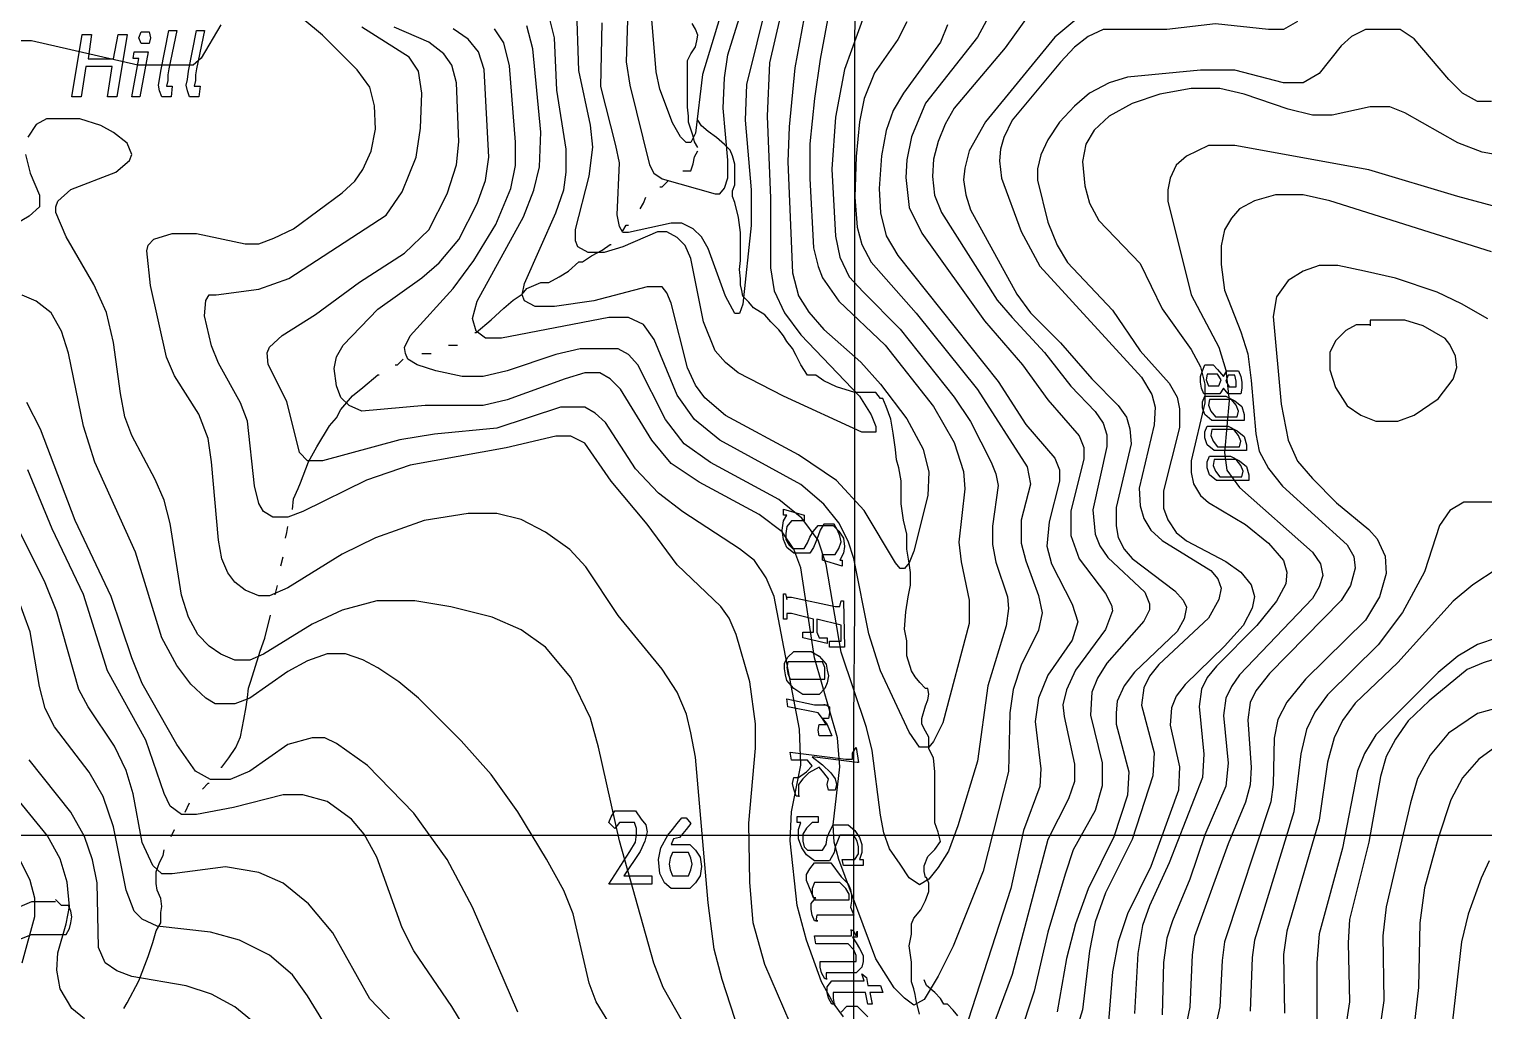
# Model space of a CAD drawing. Extents: x -0.49 to 6.91, y -0.57 to 8.11.
# Drawn here: x 0.943 to 1.607, y 0.978 to 1.426 of the extents above; entities that cross this region are included whole.
import ezdxf

# ---------------------------------------------------------------- set-up
doc = ezdxf.new("R2010")
doc.units = 0
for name, color, linetype in [('Elevations', 7, 'CONTINUOUS'), ('Grid', 7, 'CONTINUOUS'), ('Labels', 7, 'CONTINUOUS'), ('topo', 7, 'CONTINUOUS'), ('topo_grid', 7, 'CONTINUOUS'), ('water', 7, 'CONTINUOUS'), ('white', 7, 'CONTINUOUS')]:
    doc.layers.add(name, color=color, linetype=linetype)

msp = doc.modelspace()

# ---------------------------------------------------------------- linework, layer by layer
at = {"layer": 'Elevations', "color": 1}
for points in [[(1.485644, 1.270896), (1.488279, 1.267721), (1.489861, 1.270366), (1.491444, 1.270366), (1.493552, 1.270366), (1.495134, 1.270366), (1.49619, 1.267721), (1.496717, 1.265075), (1.496717, 1.262429), (1.49619, 1.259783), (1.495134, 1.259783), (1.493552, 1.259783), (1.49197, 1.259783), (1.490388, 1.259783), (1.488279, 1.262429), (1.486697, 1.259783), (1.484059, 1.259783), (1.481426, 1.259783), (1.479317, 1.259783), (1.478264, 1.262429), (1.477738, 1.265075), (1.477738, 1.267721), (1.478791, 1.270366), (1.479846, 1.273012), (1.481955, 1.273012), (1.483537, 1.273012)], [(1.481426, 1.263514), (1.484061, 1.263514), (1.48617, 1.263514), (1.487226, 1.26616), (1.485643, 1.268805), (1.484061, 1.268805), (1.482479, 1.268805), (1.480897, 1.268805), (1.48037, 1.26616)], [(1.490916, 1.262985), (1.492498, 1.262985), (1.49408, 1.262985), (1.49408, 1.26563), (1.493554, 1.268276), (1.491445, 1.268276), (1.490389, 1.268276), (1.489336, 1.26563)], [(1.493553, 1.256661), (1.496716, 1.254015), (1.497772, 1.250311), (1.497772, 1.247665), (1.496716, 1.247665), (1.495134, 1.247665), (1.493025, 1.247665), (1.487226, 1.247665), (1.483008, 1.247665), (1.479844, 1.250311), (1.478791, 1.253486), (1.478791, 1.256132), (1.479844, 1.258778), (1.481426, 1.258778), (1.484061, 1.258778), (1.489335, 1.258778)], [(1.484589, 1.249279), (1.48828, 1.249279), (1.492498, 1.249279), (1.494607, 1.249279), (1.495133, 1.251925), (1.49408, 1.254571), (1.491971, 1.257217), (1.48828, 1.257217), (1.484589, 1.257217), (1.481954, 1.257217), (1.481427, 1.254571), (1.482481, 1.251925)], [(1.494607, 1.242956), (1.497771, 1.24031), (1.498824, 1.236606), (1.498824, 1.23396), (1.497771, 1.23396), (1.496189, 1.23396), (1.49408, 1.23396), (1.48828, 1.23396), (1.484062, 1.23396), (1.480899, 1.236606), (1.479843, 1.239781), (1.479843, 1.242426), (1.480899, 1.245072), (1.482481, 1.245072), (1.485119, 1.245072), (1.490391, 1.245072)], [(1.485644, 1.235574), (1.489335, 1.235574), (1.493553, 1.235574), (1.495662, 1.235574), (1.496188, 1.23822), (1.495133, 1.240865), (1.493024, 1.243511), (1.489333, 1.243511), (1.485644, 1.243511), (1.483009, 1.243511), (1.482479, 1.240865), (1.483535, 1.23822)], [(1.495662, 1.22925), (1.498825, 1.226604), (1.499878, 1.2229), (1.499878, 1.220254), (1.498825, 1.220254), (1.497243, 1.220254), (1.495134, 1.220254), (1.489335, 1.220254), (1.485117, 1.220254), (1.481953, 1.2229), (1.4809, 1.226075), (1.4809, 1.228721), (1.481953, 1.231367), (1.483535, 1.231367), (1.48617, 1.231367), (1.491444, 1.231367)], [(1.486699, 1.221868), (1.490389, 1.221868), (1.494607, 1.221868), (1.496716, 1.221868), (1.497242, 1.224514), (1.496189, 1.22716), (1.49408, 1.229806), (1.490389, 1.229806), (1.486698, 1.229806), (1.484063, 1.229806), (1.483536, 1.22716), (1.48459, 1.224514)]]:
    msp.add_lwpolyline(points, close=True, dxfattribs=at)
at = {"layer": 'Grid', "color": 1}
for points in [[(1.222542, 1.065791), (1.224651, 1.063145), (1.22518, 1.05997), (1.224124, 1.055736), (1.222015, 1.050974), (1.214635, 1.039861), (1.227289, 1.039861), (1.227289, 1.036157), (1.207779, 1.036157), (1.207779, 1.036157), (1.21727, 1.050974), (1.219905, 1.055207), (1.220432, 1.058911), (1.220432, 1.061557), (1.219379, 1.064203), (1.217797, 1.064203), (1.215688, 1.064203), (1.212524, 1.064203), (1.210415, 1.061557), (1.207777, 1.064203), (1.208833, 1.066849), (1.210415, 1.069495), (1.213051, 1.069495), (1.215686, 1.069495), (1.219904, 1.069495)], [(1.237305, 1.056848), (1.236252, 1.054202), (1.238361, 1.054202), (1.240996, 1.054202), (1.244687, 1.054202), (1.247322, 1.051556), (1.249431, 1.048381), (1.249957, 1.044148), (1.249431, 1.039914), (1.247322, 1.036739), (1.244687, 1.034094), (1.240996, 1.034094), (1.236251, 1.034094), (1.233087, 1.036739), (1.230978, 1.040973), (1.230451, 1.047323), (1.231507, 1.052614), (1.23467, 1.058435), (1.236779, 1.061081), (1.238888, 1.063727), (1.240996, 1.066373), (1.243105, 1.066373), (1.245214, 1.063727), (1.243105, 1.061081), (1.239942, 1.057377)], [(1.23836, 1.039967), (1.240995, 1.039967), (1.242578, 1.039967), (1.24416, 1.039967), (1.245213, 1.042613), (1.245739, 1.045259), (1.245213, 1.047905), (1.24416, 1.050551), (1.242578, 1.050551), (1.240469, 1.050551), (1.23836, 1.050551), (1.236778, 1.050551), (1.235725, 1.047905), (1.235198, 1.045259), (1.235725, 1.042613), (1.236778, 1.039967)]]:
    msp.add_lwpolyline(points, close=True, dxfattribs=at)
at = {"layer": 'Labels', "color": 6}
for points in [[(0.987912, 1.423798), (0.983167, 1.395329), (0.978949, 1.395329), (0.981058, 1.409088), (0.968931, 1.409088), (0.966822, 1.395329), (0.962604, 1.395329), (0.967349, 1.423798), (0.971567, 1.423798), (0.969985, 1.412686), (0.981584, 1.412686), (0.983693, 1.423798)], [(0.997929, 1.419591), (0.99582, 1.419591), (0.994238, 1.419591), (0.993182, 1.422237), (0.994238, 1.424883), (0.99582, 1.424883), (0.997929, 1.424883), (0.998458, 1.422237)], [(1.007947, 1.395329), (1.005312, 1.395329), (1.003729, 1.395329), (1.002676, 1.397975), (1.00215, 1.400621), (1.002676, 1.403267), (1.003203, 1.406971), (1.006893, 1.425492), (1.010584, 1.425492), (1.006893, 1.408029), (1.006366, 1.405383), (1.006366, 1.402738), (1.00584, 1.400092), (1.006895, 1.400092), (1.008478, 1.400092)], [(1.020601, 1.395329), (1.017966, 1.395329), (1.016384, 1.395329), (1.015331, 1.397975), (1.014801, 1.400621), (1.015331, 1.403267), (1.015857, 1.406971), (1.019547, 1.425492), (1.023238, 1.425492), (1.019547, 1.408029), (1.01902, 1.405383), (1.01902, 1.402738), (1.018494, 1.400092), (1.01955, 1.400092), (1.021129, 1.400092)], [(0.997402, 1.415887), (0.993711, 1.39525), (0.990021, 1.39525), (0.993184, 1.412712), (0.990549, 1.412712), (0.991075, 1.415887)], [(1.291613, 1.189166), (1.294248, 1.189166), (1.296884, 1.189166), (1.298466, 1.191812), (1.299521, 1.194458), (1.301104, 1.197103), (1.303212, 1.199749), (1.304795, 1.199749), (1.306903, 1.199749), (1.310066, 1.199749), (1.312704, 1.197103), (1.314813, 1.193928), (1.31534, 1.190224), (1.314813, 1.187049), (1.313231, 1.183874), (1.314284, 1.183874), (1.314284, 1.181228), (1.305321, 1.183874), (1.305321, 1.18652), (1.308485, 1.18652), (1.31112, 1.18652), (1.312702, 1.189166), (1.313755, 1.192341), (1.313229, 1.194987), (1.312176, 1.197633), (1.310593, 1.200278), (1.308485, 1.200278), (1.305849, 1.200278), (1.304267, 1.197633), (1.303212, 1.194987), (1.302159, 1.192341), (1.301103, 1.189695), (1.299521, 1.187049), (1.297938, 1.187049), (1.29583, 1.187049), (1.292139, 1.187049), (1.288976, 1.189695), (1.287393, 1.193399), (1.286867, 1.197633), (1.287393, 1.201866), (1.288976, 1.204512), (1.287393, 1.204512), (1.287393, 1.207158), (1.296884, 1.204512), (1.296884, 1.201866), (1.293722, 1.201866), (1.291087, 1.201866), (1.288978, 1.19922), (1.288452, 1.196045), (1.288452, 1.193399), (1.290034, 1.190753)], [(1.288977, 1.16702), (1.29003, 1.16702), (1.291086, 1.16702), (1.311121, 1.162787), (1.311647, 1.162787), (1.3127, 1.162787), (1.313229, 1.162787), (1.313229, 1.162787), (1.313756, 1.165433), (1.314809, 1.165433), (1.315336, 1.144266), (1.308482, 1.144266), (1.308482, 1.146912), (1.312173, 1.146912), (1.313226, 1.146912), (1.313752, 1.146912), (1.313752, 1.146912), (1.313752, 1.149558), (1.313752, 1.15432), (1.30268, 1.156966), (1.30268, 1.153791), (1.30268, 1.151145), (1.303736, 1.148499), (1.305318, 1.148499), (1.307427, 1.148499), (1.307427, 1.145854), (1.296354, 1.148499), (1.296354, 1.151145), (1.29688, 1.151145), (1.297407, 1.151145), (1.298989, 1.151145), (1.300045, 1.151145), (1.301098, 1.151145), (1.301098, 1.153791), (1.301098, 1.156966), (1.291081, 1.159612), (1.290558, 1.159612), (1.290029, 1.159612), (1.289502, 1.159612), (1.288976, 1.159612), (1.288976, 1.156966), (1.287394, 1.156966), (1.287394, 1.168608), (1.288449, 1.168608), (1.288976, 1.165962)], [(1.30374, 1.140139), (1.306903, 1.136434), (1.30743, 1.133789), (1.307956, 1.131143), (1.30743, 1.127968), (1.306377, 1.125322), (1.303739, 1.122676), (1.300576, 1.122676), (1.296358, 1.122676), (1.29214, 1.125322), (1.288976, 1.129026), (1.288449, 1.131672), (1.287923, 1.134318), (1.287923, 1.136964), (1.289505, 1.139609), (1.29214, 1.142255), (1.294775, 1.142255), (1.300048, 1.142255)], [(1.293195, 1.129608), (1.296885, 1.129608), (1.301103, 1.129608), (1.303741, 1.129608), (1.305323, 1.129608), (1.306379, 1.129608), (1.306379, 1.132254), (1.306379, 1.1349), (1.305323, 1.137546), (1.30427, 1.137546), (1.302161, 1.137546), (1.29847, 1.137546), (1.29478, 1.137546), (1.292144, 1.137546), (1.290562, 1.137546), (1.289509, 1.137546), (1.288983, 1.1349), (1.289509, 1.132254), (1.290562, 1.129608)], [(1.308485, 1.116935), (1.308485, 1.114289), (1.307958, 1.111643), (1.305321, 1.111643), (1.307429, 1.108997), (1.308482, 1.106351), (1.309535, 1.103705), (1.309535, 1.103705), (1.309009, 1.103705), (1.307956, 1.103705), (1.3069, 1.103705), (1.305322, 1.103705), (1.304266, 1.103705), (1.30374, 1.103705), (1.303213, 1.106351), (1.30374, 1.108997), (1.304795, 1.108997), (1.305848, 1.108997), (1.307431, 1.108997), (1.307431, 1.108997), (1.306904, 1.108997), (1.305322, 1.111643), (1.303213, 1.114289), (1.289505, 1.116935), (1.288979, 1.120639), (1.301632, 1.117993), (1.303214, 1.117993), (1.304796, 1.117993), (1.305849, 1.117993), (1.306376, 1.117993), (1.306376, 1.117993), (1.305849, 1.117993), (1.306905, 1.117993)], [(1.320611, 1.098493), (1.321667, 1.091614), (1.32114, 1.091614), (1.300577, 1.09426), (1.305322, 1.090556), (1.309013, 1.086851), (1.311122, 1.084206), (1.311649, 1.08156), (1.311122, 1.078914), (1.310069, 1.078914), (1.30796, 1.078914), (1.307434, 1.08156), (1.307434, 1.08156), (1.30796, 1.084206), (1.305852, 1.086851), (1.303743, 1.089497), (1.298997, 1.086851), (1.296362, 1.084206), (1.294253, 1.08156), (1.294253, 1.078914), (1.294253, 1.076268), (1.29478, 1.076268), (1.293197, 1.076268), (1.292142, 1.079443), (1.291615, 1.082089), (1.292142, 1.084735), (1.293197, 1.084735), (1.29425, 1.084735), (1.297941, 1.087381), (1.300577, 1.090026), (1.298468, 1.092672), (1.291087, 1.092672), (1.29056, 1.096376), (1.315867, 1.093201), (1.316923, 1.093201), (1.31745, 1.093201), (1.318503, 1.093201), (1.319029, 1.093201), (1.319029, 1.093201), (1.319029, 1.095847)], [(1.298467, 1.051556), (1.300576, 1.051556), (1.302685, 1.051556), (1.30532, 1.051556), (1.306902, 1.054202), (1.307428, 1.057377), (1.308482, 1.060023), (1.310064, 1.063198), (1.311646, 1.063198), (1.313755, 1.063198), (1.316918, 1.063198), (1.320082, 1.060552), (1.32219, 1.057377), (1.323243, 1.054202), (1.323243, 1.050498), (1.32219, 1.047323), (1.323773, 1.047323), (1.323773, 1.044677), (1.31481, 1.044677), (1.314283, 1.047323), (1.317447, 1.047323), (1.320082, 1.047323), (1.321664, 1.049969), (1.321664, 1.053144), (1.321138, 1.055789), (1.319556, 1.058435), (1.317973, 1.058435), (1.315865, 1.058435), (1.313229, 1.058435), (1.312176, 1.055789), (1.311121, 1.053144), (1.310594, 1.050498), (1.308485, 1.046794), (1.306903, 1.046794), (1.305321, 1.046794), (1.301631, 1.046794), (1.29794, 1.049439), (1.295831, 1.052614), (1.294249, 1.056848), (1.294249, 1.061081), (1.295305, 1.064256), (1.293723, 1.064256), (1.293723, 1.066902), (1.303213, 1.066902), (1.303213, 1.064256), (1.300577, 1.064256), (1.297942, 1.06161), (1.29636, 1.058964), (1.29636, 1.055789), (1.296886, 1.053144)], [(1.313757, 1.039438), (1.316921, 1.036263), (1.317974, 1.033617), (1.318501, 1.030971), (1.318501, 1.028326), (1.317974, 1.02568), (1.319556, 1.021976), (1.306902, 1.021976), (1.30532, 1.021976), (1.303738, 1.021976), (1.302682, 1.021976), (1.302156, 1.01933), (1.302682, 1.01933), (1.303209, 1.01933), (1.301626, 1.01933), (1.300573, 1.021976), (1.300047, 1.024621), (1.300047, 1.027267), (1.302156, 1.029913), (1.3011, 1.029913), (1.300047, 1.032559), (1.298991, 1.035205), (1.297938, 1.037851), (1.297938, 1.040496), (1.29952, 1.043142), (1.301629, 1.045788), (1.304267, 1.045788), (1.309012, 1.045788)], [(1.30374, 1.028908), (1.314812, 1.028908), (1.315865, 1.028908), (1.316921, 1.028908), (1.317447, 1.028908), (1.317447, 1.031554), (1.315865, 1.034199), (1.31323, 1.036845), (1.309539, 1.036845), (1.305321, 1.036845), (1.303212, 1.036845), (1.30163, 1.036845), (1.300577, 1.034199), (1.300577, 1.031554), (1.30163, 1.028908)], [(1.321139, 1.014647), (1.321139, 1.012001), (1.31903, 1.012001), (1.320612, 1.009355), (1.322195, 1.006709), (1.323777, 1.003534), (1.323777, 1.000888), (1.32325, 0.998243), (1.320615, 0.995597), (1.31903, 0.995597), (1.317448, 0.995597), (1.311121, 0.995597), (1.309539, 0.995597), (1.308486, 0.995597), (1.306904, 0.995597), (1.306904, 0.992951), (1.306904, 0.992951), (1.30743, 0.992951), (1.306377, 0.992951), (1.304795, 0.995597), (1.304268, 0.998243), (1.304268, 1.000888), (1.306377, 1.000888), (1.30743, 1.000888), (1.308486, 1.000888), (1.315867, 1.000888), (1.317449, 1.000888), (1.318502, 1.000888), (1.320611, 1.000888), (1.320611, 1.003534), (1.319558, 1.00618), (1.316923, 1.008826), (1.30216, 1.008826), (1.301633, 1.01253), (1.314286, 1.01253), (1.315868, 1.01253), (1.317451, 1.01253), (1.318506, 1.01253), (1.318506, 1.015176), (1.318506, 1.015176), (1.31798, 1.015176), (1.319035, 1.015176), (1.320618, 1.01253)], [(1.325357, 0.993559), (1.325883, 0.989855), (1.331683, 0.989855), (1.332738, 0.98668), (1.326938, 0.98668), (1.327994, 0.981389), (1.325885, 0.981389), (1.324829, 0.98668), (1.314284, 0.98668), (1.312702, 0.98668), (1.311648, 0.98668), (1.310066, 0.98668), (1.310066, 0.984034), (1.310592, 0.981389), (1.311119, 0.981389), (1.309537, 0.981389), (1.307954, 0.984034), (1.307428, 0.98668), (1.307428, 0.989326), (1.309537, 0.991972), (1.310063, 0.991972), (1.311116, 0.991972), (1.324298, 0.991972), (1.323243, 0.995147)]]:
    msp.add_lwpolyline(points, close=True, dxfattribs=at)
msp.add_lwpolyline([(1.313754, 0.977764), (1.316392, 0.98041), (1.321137, 0.98041), (1.325884, 0.975647)], dxfattribs=at)
at = {"layer": 'topo', "color": 2}
for points in [[(1.28845, 1.442425), (1.281069, 1.410781), (1.280013, 1.386439), (1.281596, 1.349001), (1.281596, 1.317356), (1.283178, 1.306773), (1.287924, 1.296719), (1.295305, 1.286665), (1.322195, 1.258725), (1.327467, 1.250258), (1.329575, 1.244966), (1.329575, 1.242321), (1.327467, 1.242321), (1.323249, 1.242321), (1.287397, 1.258725), (1.266834, 1.269308), (1.261034, 1.274071), (1.256289, 1.279362), (1.251017, 1.292591), (1.245217, 1.32159), (1.242581, 1.327411), (1.238891, 1.331115), (1.234146, 1.333761), (1.229923, 1.333761), (1.214106, 1.326881), (1.205669, 1.324236), (1.198287, 1.324236), (1.193541, 1.326881), (1.192488, 1.329527), (1.192488, 1.334819), (1.198815, 1.359161), (1.200397, 1.37239), (1.199342, 1.382444), (1.19407, 1.407315), (1.193014, 1.438959)], [(1.262614, 1.445626), (1.250488, 1.405542), (1.247324, 1.37866), (1.245215, 1.374427), (1.243107, 1.374427), (1.240471, 1.377073), (1.23678, 1.383423), (1.230976, 1.398769), (1.229394, 1.406706), (1.227291, 1.430519)], [(1.389154, 1.446791), (1.375973, 1.422449), (1.352247, 1.392419), (1.34592, 1.377073), (1.343811, 1.36649), (1.343285, 1.358552), (1.344867, 1.344794), (1.350667, 1.333152), (1.379138, 1.293068), (1.396537, 1.272959), (1.408137, 1.257084), (1.422377, 1.24068), (1.424486, 1.235389), (1.424486, 1.230097), (1.418687, 1.206284), (1.418687, 1.195172), (1.422378, 1.184589), (1.434504, 1.168714), (1.437139, 1.163422), (1.437665, 1.160776), (1.434502, 1.152309), (1.420793, 1.133789), (1.416575, 1.124793), (1.414991, 1.117914), (1.415522, 1.112622), (1.420267, 1.090926), (1.420267, 1.082989), (1.417632, 1.075051), (1.408137, 1.05653), (1.391792, 0.994829), (1.383884, 0.973663)], [(1.308487, 1.435308), (1.304269, 1.412554), (1.301634, 1.394562), (1.299525, 1.373924), (1.299525, 1.358049), (1.301107, 1.326405), (1.303216, 1.317939), (1.305325, 1.312647), (1.312706, 1.302064), (1.333796, 1.281955), (1.35594, 1.254015), (1.365431, 1.237611), (1.369648, 1.224382), (1.370177, 1.216444), (1.367539, 1.192103), (1.368595, 1.183107), (1.372285, 1.165644), (1.372285, 1.155061), (1.360159, 1.109711), (1.355941, 1.101245), (1.353832, 1.098599), (1.351723, 1.098599), (1.349615, 1.098599), (1.34487, 1.105478), (1.331689, 1.133418), (1.326416, 1.150351), (1.319562, 1.184615), (1.316926, 1.192553), (1.312709, 1.201019), (1.305854, 1.209486), (1.29531, 1.218482), (1.258401, 1.23859), (1.246803, 1.248115), (1.238893, 1.259228), (1.22835, 1.284628), (1.223599, 1.291507), (1.216745, 1.294682), (1.207782, 1.294682), (1.158749, 1.285157), (1.151367, 1.285157), (1.147149, 1.288332), (1.145566, 1.294153), (1.147675, 1.30209), (1.168765, 1.340587), (1.17351, 1.352758), (1.176145, 1.363341), (1.176672, 1.379216), (1.172981, 1.417157), (1.170346, 1.427741)], [(1.297943, 1.437451), (1.29267, 1.408453), (1.290035, 1.381544), (1.289508, 1.365669), (1.291617, 1.315055), (1.294252, 1.304471), (1.298997, 1.297063), (1.305852, 1.289125), (1.322723, 1.274309), (1.331687, 1.264255), (1.343813, 1.24838), (1.351195, 1.234621), (1.35383, 1.224038), (1.353304, 1.213455), (1.346977, 1.188055), (1.344868, 1.182763), (1.342759, 1.180117), (1.340651, 1.180117), (1.338542, 1.182763), (1.324306, 1.206575), (1.311653, 1.220334), (1.294253, 1.231975), (1.261037, 1.249967), (1.251546, 1.257905), (1.247328, 1.263725), (1.243638, 1.271663), (1.236256, 1.30119), (1.234147, 1.305953), (1.232038, 1.308599), (1.225184, 1.308599), (1.200927, 1.302249), (1.183001, 1.299603), (1.174037, 1.299603), (1.169292, 1.302249), (1.168237, 1.304895), (1.169292, 1.310186), (1.183528, 1.34236), (1.187218, 1.352943), (1.188274, 1.36088), (1.188274, 1.371464), (1.184056, 1.398345), (1.183001, 1.422158), (1.179837, 1.434329)], [(1.280016, 1.438933), (1.270525, 1.400991), (1.269999, 1.384587), (1.272637, 1.352943), (1.272637, 1.336539), (1.268946, 1.300661), (1.267363, 1.296428), (1.265255, 1.296428), (1.261037, 1.304365), (1.253128, 1.326061), (1.249965, 1.331353), (1.246274, 1.335057), (1.241002, 1.337703), (1.236257, 1.337703), (1.216744, 1.33347), (1.214108, 1.33347), (1.212526, 1.336115), (1.211473, 1.341407), (1.212526, 1.36522), (1.210944, 1.373157), (1.20409, 1.400065), (1.204616, 1.429064)], [(1.216217, 1.430254), (1.215691, 1.411204), (1.217273, 1.400621), (1.226236, 1.364241), (1.228345, 1.360536), (1.232035, 1.357891), (1.256294, 1.351011), (1.258402, 1.351011), (1.260511, 1.353657), (1.262093, 1.35842), (1.262093, 1.366357), (1.259982, 1.39017), (1.260511, 1.403928), (1.262091, 1.414511), (1.269473, 1.438324)], [(1.40339, 1.438245), (1.388627, 1.417607), (1.365428, 1.390196), (1.36121, 1.382788), (1.358047, 1.37485), (1.355938, 1.366913), (1.355411, 1.358975), (1.356465, 1.350509), (1.359627, 1.342571), (1.384936, 1.302513), (1.39179, 1.294576), (1.406558, 1.278701), (1.418683, 1.263355), (1.429756, 1.251713), (1.433446, 1.246422), (1.435029, 1.24113), (1.435029, 1.235838), (1.428702, 1.20684), (1.429757, 1.195728), (1.431866, 1.190436), (1.435557, 1.185144), (1.452429, 1.169269), (1.454538, 1.163978), (1.454538, 1.161332), (1.451903, 1.15604), (1.435031, 1.13699), (1.430813, 1.130111), (1.428177, 1.123761), (1.427651, 1.113178), (1.432923, 1.091482), (1.432923, 1.080898), (1.42976, 1.069786), (1.419742, 1.051794), (1.416047, 1.040682), (1.408138, 1.014223), (1.401811, 0.987342), (1.394957, 0.966175)], [(1.030626, 1.428217), (1.021659, 1.412871), (1.017968, 1.409696), (1.012168, 1.409696), (0.99266, 1.409696), (0.944154, 1.420809), (0.937296, 1.420809)], [(1.273163, 0.950512), (1.259455, 0.992686), (1.255764, 1.006445), (1.253129, 1.027611), (1.247329, 1.094048), (1.24522, 1.105161), (1.243111, 1.113627), (1.238893, 1.123681), (1.232039, 1.134265), (1.212, 1.158606), (1.197237, 1.180831), (1.189855, 1.188769), (1.178783, 1.196706), (1.167711, 1.202527), (1.156639, 1.205173), (1.143458, 1.205173), (1.123422, 1.201998), (1.101278, 1.194061), (1.085988, 1.186652), (1.061207, 1.171306), (1.052771, 1.167602), (1.048022, 1.167602), (1.041699, 1.170248), (1.03695, 1.173952), (1.033791, 1.178186), (1.031151, 1.184536), (1.029568, 1.193002), (1.026405, 1.228853), (1.024823, 1.239437), (1.020605, 1.250549), (1.009533, 1.268012), (1.005842, 1.276478), (0.998461, 1.309154), (0.996879, 1.325029), (0.997405, 1.327675), (1.000041, 1.330321), (1.008477, 1.332967), (1.01955, 1.332967), (1.041698, 1.328204), (1.048021, 1.328204), (1.054879, 1.33085), (1.063843, 1.335084), (1.085987, 1.351488), (1.091787, 1.356779), (1.095477, 1.362071), (1.099168, 1.370538), (1.101276, 1.380592), (1.10075, 1.391175), (1.098641, 1.399642), (1.092841, 1.407579), (1.077024, 1.423454), (1.068061, 1.430863)], [(1.343817, 1.42946), (1.339599, 1.421523), (1.329054, 1.406177), (1.324308, 1.394535), (1.322199, 1.383952), (1.320619, 1.368077), (1.320093, 1.349556), (1.321146, 1.335798), (1.323255, 1.32786), (1.327473, 1.319923), (1.348035, 1.29664), (1.375979, 1.261847), (1.39865, 1.226525), (1.400233, 1.218588), (1.396015, 1.202183), (1.396015, 1.1916), (1.398123, 1.183663), (1.403924, 1.167788), (1.405506, 1.15985), (1.403924, 1.151913), (1.396014, 1.136038), (1.392323, 1.124925), (1.390741, 1.114342), (1.390215, 1.08746), (1.378615, 1.04211), (1.364907, 1.007847), (1.358053, 0.994089), (1.351726, 0.983505), (1.34698, 0.980859), (1.342763, 0.984034), (1.338017, 0.988797), (1.329582, 1.002026), (1.31271, 1.047349), (1.310601, 1.055287), (1.310075, 1.063224), (1.313238, 1.089683), (1.312183, 1.102912), (1.301639, 1.139292), (1.295312, 1.180408), (1.292148, 1.188875), (1.286876, 1.196812), (1.276331, 1.20475), (1.248914, 1.219566), (1.23626, 1.228033), (1.227297, 1.238616), (1.213057, 1.2619), (1.208312, 1.266662), (1.203566, 1.269308), (1.196712, 1.269308), (1.187749, 1.266662), (1.161387, 1.257137), (1.150315, 1.254491), (1.123953, 1.254491), (1.094954, 1.251846), (1.089154, 1.254491), (1.085464, 1.258196), (1.083355, 1.263487), (1.082299, 1.271425), (1.083355, 1.276716), (1.086518, 1.282008), (1.102335, 1.298412), (1.122371, 1.3127), (1.130279, 1.319579), (1.139243, 1.330162), (1.147679, 1.346566), (1.151369, 1.35715), (1.152951, 1.367733), (1.150843, 1.407818), (1.148207, 1.415755), (1.143462, 1.421576), (1.136607, 1.426338)], [(1.324831, 1.434223), (1.315341, 1.407765), (1.311123, 1.386069), (1.309541, 1.362256), (1.311123, 1.33167), (1.313232, 1.322145), (1.31745, 1.31315), (1.323777, 1.30627), (1.340649, 1.289337), (1.365429, 1.258222), (1.37281, 1.24711), (1.382301, 1.228589), (1.384409, 1.223297), (1.385462, 1.218005), (1.382827, 1.199485), (1.382827, 1.191018), (1.384409, 1.18308), (1.389682, 1.167205), (1.390209, 1.161914), (1.389153, 1.153976), (1.380717, 1.126539), (1.375972, 1.092275), (1.367009, 1.062748), (1.362791, 1.051106), (1.358046, 1.043698), (1.353828, 1.038406), (1.34961, 1.03576), (1.344865, 1.038935), (1.340647, 1.045285), (1.335901, 1.052165), (1.333266, 1.059573), (1.331683, 1.06751), (1.327993, 1.097038), (1.325356, 1.107621), (1.313757, 1.141885), (1.306902, 1.181969), (1.303212, 1.193082), (1.295831, 1.203136), (1.285286, 1.211603), (1.254178, 1.228536), (1.242052, 1.237003), (1.233616, 1.248115), (1.220958, 1.272986), (1.21674, 1.277748), (1.211994, 1.280394), (1.203558, 1.280394), (1.194595, 1.280394), (1.183523, 1.277748), (1.161378, 1.27034), (1.150307, 1.267694), (1.140816, 1.267694), (1.12869, 1.27034), (1.120254, 1.272986), (1.116036, 1.275632), (1.11498, 1.278278), (1.114453, 1.280923), (1.117091, 1.286215), (1.136599, 1.307911), (1.146089, 1.320611), (1.156107, 1.337015), (1.162961, 1.353419), (1.16507, 1.364003), (1.16507, 1.374586), (1.162435, 1.409379), (1.159797, 1.419962), (1.155579, 1.426312)], [(1.362267, 1.428164), (1.359102, 1.420226), (1.342232, 1.396943), (1.337485, 1.389006), (1.334323, 1.38001), (1.332214, 1.368368), (1.331158, 1.353551), (1.331687, 1.342439), (1.334323, 1.331856), (1.339594, 1.32286), (1.385464, 1.265392), (1.398119, 1.245813), (1.411304, 1.230467), (1.413411, 1.225176), (1.413411, 1.219884), (1.40867, 1.201363), (1.407614, 1.190251), (1.409723, 1.182313), (1.419214, 1.163792), (1.421849, 1.155855), (1.419214, 1.147388), (1.408137, 1.131513), (1.403919, 1.12093), (1.402337, 1.110346), (1.404975, 1.088651), (1.404448, 1.080713), (1.397066, 1.060605), (1.391266, 1.034146), (1.371758, 0.974033)], [(1.421322, 1.430916), (1.411305, 1.422449), (1.379666, 1.383952), (1.372284, 1.370723), (1.370175, 1.362785), (1.369649, 1.357494), (1.370704, 1.350615), (1.372813, 1.343735), (1.393902, 1.305265), (1.40023, 1.296798), (1.413938, 1.28304), (1.428178, 1.266636), (1.440304, 1.254465), (1.443995, 1.249173), (1.445577, 1.243882), (1.446104, 1.237003), (1.43925, 1.208004), (1.43925, 1.199538), (1.440303, 1.194246), (1.442941, 1.188954), (1.446631, 1.184721), (1.466139, 1.169904), (1.46983, 1.165671), (1.471412, 1.162496), (1.470357, 1.157204), (1.467194, 1.151383), (1.447686, 1.132863), (1.442941, 1.126513), (1.439777, 1.119633), (1.43925, 1.114342), (1.43925, 1.10905), (1.44505, 1.087354), (1.444524, 1.076771), (1.438197, 1.057721), (1.426597, 1.033908), (1.420798, 1.018033), (1.41658, 1.002158), (1.412357, 0.977817)], [(1.522026, 1.429672), (1.515699, 1.425968), (1.508845, 1.425968), (1.484591, 1.428614), (1.462447, 1.425968), (1.442412, 1.425968), (1.433448, 1.425968), (1.426594, 1.422793), (1.420267, 1.41803), (1.413936, 1.411151), (1.391792, 1.384693), (1.388101, 1.376755), (1.386519, 1.371464), (1.385992, 1.366172), (1.387048, 1.358235), (1.396011, 1.333893), (1.404447, 1.318018), (1.450849, 1.267403), (1.455594, 1.259466), (1.457176, 1.253645), (1.45665, 1.245707), (1.449795, 1.216709), (1.450321, 1.208771), (1.451904, 1.202951), (1.455068, 1.197659), (1.46034, 1.192896), (1.482484, 1.179138), (1.485648, 1.175434), (1.48723, 1.171201), (1.486174, 1.165909), (1.481429, 1.157442), (1.458757, 1.136276), (1.454539, 1.130984), (1.451904, 1.125692), (1.450851, 1.117755), (1.45665, 1.096059), (1.456123, 1.085476), (1.446633, 1.056477), (1.434506, 1.032136), (1.429761, 1.018906), (1.427126, 1.005677), (1.423962, 0.978796), (1.416581, 0.954983)], [(1.29636, 0.959375), (1.278961, 0.99946), (1.273689, 1.01851), (1.272107, 1.03703), (1.27158, 1.063912), (1.274743, 1.098176), (1.274743, 1.109288), (1.272108, 1.128338), (1.265781, 1.150034), (1.262618, 1.157442), (1.258927, 1.162734), (1.238891, 1.181784), (1.225183, 1.200305), (1.208834, 1.219884), (1.196708, 1.237346), (1.19038, 1.240521), (1.183524, 1.240521), (1.160853, 1.23523), (1.117091, 1.227292), (1.097056, 1.220413), (1.068058, 1.206126), (1.061203, 1.20348), (1.054349, 1.20348), (1.050131, 1.206126), (1.048017, 1.20983), (1.045911, 1.217767), (1.042748, 1.247295), (1.039584, 1.255761), (1.029562, 1.273753), (1.026399, 1.281691), (1.023235, 1.295449), (1.023761, 1.302328), (1.025343, 1.304974), (1.028508, 1.304974), (1.048016, 1.30762), (1.061729, 1.312382), (1.106017, 1.341381), (1.113399, 1.351964), (1.119725, 1.367839), (1.121833, 1.381068), (1.122362, 1.396943), (1.12078, 1.406997), (1.116562, 1.413347), (1.094945, 1.427106)], [(1.314818, 0.975621), (1.310072, 0.981971), (1.304799, 0.991496), (1.297946, 1.010546), (1.293728, 1.026421), (1.290564, 1.055948), (1.291091, 1.069177), (1.295309, 1.090344), (1.29478, 1.106748), (1.283181, 1.167391), (1.27949, 1.175857), (1.274218, 1.183795), (1.267364, 1.189086), (1.241529, 1.20602), (1.230452, 1.214486), (1.219907, 1.225599), (1.206199, 1.246766), (1.201454, 1.250999), (1.196708, 1.253645), (1.185636, 1.253645), (1.156638, 1.24412), (1.128166, 1.241474), (1.112349, 1.238828), (1.077024, 1.229303), (1.07017, 1.229303), (1.066479, 1.233007), (1.060679, 1.256291), (1.052243, 1.273224), (1.051716, 1.278516), (1.052772, 1.281161), (1.058571, 1.286453), (1.073861, 1.295978), (1.093897, 1.310795), (1.114459, 1.324024), (1.125531, 1.334607), (1.133967, 1.351011), (1.138185, 1.364241), (1.139241, 1.374824), (1.138185, 1.401732), (1.136076, 1.40967), (1.132387, 1.414961), (1.125531, 1.420253), (1.109714, 1.427132)], [(1.610609, 1.393213), (1.604282, 1.393213), (1.597423, 1.396917), (1.591096, 1.403267), (1.575279, 1.421788), (1.568952, 1.426021), (1.562098, 1.426021), (1.553135, 1.426021), (1.546808, 1.422846), (1.542062, 1.418613), (1.532045, 1.405913), (1.524663, 1.401679), (1.515699, 1.401679), (1.493555, 1.4075), (1.477737, 1.4075), (1.444521, 1.404325), (1.436085, 1.401679), (1.427122, 1.396917), (1.420268, 1.391096), (1.413409, 1.383688), (1.408137, 1.37575), (1.404973, 1.368871), (1.403391, 1.362521), (1.403391, 1.357229), (1.408137, 1.338179), (1.412355, 1.327596), (1.417104, 1.319658), (1.437667, 1.297963), (1.450321, 1.279442), (1.463502, 1.264625), (1.467193, 1.258275), (1.468246, 1.252983), (1.468246, 1.244517), (1.460865, 1.215518), (1.460865, 1.207581), (1.462973, 1.202289), (1.466663, 1.196468), (1.471409, 1.192764), (1.489335, 1.183239), (1.496189, 1.178477), (1.500934, 1.172656), (1.502517, 1.167364), (1.501461, 1.162073), (1.497244, 1.154135), (1.488808, 1.14461), (1.470881, 1.127148), (1.466663, 1.121856), (1.464554, 1.116564), (1.464028, 1.108627), (1.468246, 1.089577), (1.467719, 1.078993), (1.455065, 1.044201), (1.44452, 1.022505), (1.440302, 1.009805), (1.437667, 0.996046), (1.435558, 0.969588)], [(1.62168, 1.367389), (1.606389, 1.370035), (1.595313, 1.374268), (1.57106, 1.388027), (1.564205, 1.390673), (1.555241, 1.390673), (1.537842, 1.386968), (1.528879, 1.386968), (1.517807, 1.389614), (1.497771, 1.396493), (1.486699, 1.399139), (1.473518, 1.399139), (1.459283, 1.396493), (1.446629, 1.39226), (1.436084, 1.386439), (1.42923, 1.380089), (1.425539, 1.373739), (1.423957, 1.365802), (1.425007, 1.354689), (1.427121, 1.346752), (1.431339, 1.338814), (1.450319, 1.319235), (1.460337, 1.298598), (1.473518, 1.280077), (1.477736, 1.272139), (1.479845, 1.264202), (1.479845, 1.255735), (1.473518, 1.229277), (1.473518, 1.223985), (1.474574, 1.218693), (1.477737, 1.213402), (1.481428, 1.210227), (1.4983, 1.200173), (1.508845, 1.191706), (1.515699, 1.183768), (1.517281, 1.178477), (1.516752, 1.173185), (1.512534, 1.165248), (1.503571, 1.154135), (1.485118, 1.135614), (1.4809, 1.130323), (1.478264, 1.125031), (1.477209, 1.117093), (1.479317, 1.095398), (1.478791, 1.084814), (1.463501, 1.045815), (1.454538, 1.026235), (1.451374, 1.01724), (1.449265, 1.00454), (1.447683, 0.977129)], [(1.247329, 0.963), (1.232562, 0.988929), (1.228348, 1.000042), (1.212527, 1.055948), (1.203036, 1.098652), (1.199345, 1.111881), (1.190382, 1.130402), (1.178783, 1.14416), (1.167711, 1.152098), (1.15453, 1.157919), (1.135549, 1.162681), (1.119204, 1.165327), (1.101805, 1.165327), (1.085988, 1.161094), (1.072279, 1.154744), (1.050135, 1.140985), (1.043808, 1.138339), (1.03695, 1.138339), (1.030627, 1.140985), (1.02535, 1.144689), (1.020078, 1.149981), (1.01586, 1.157919), (1.012696, 1.167973), (1.007424, 1.200649), (1.004789, 1.211232), (1.000571, 1.220757), (0.990026, 1.240865), (0.986862, 1.249332), (0.984753, 1.259915), (0.98159, 1.283199), (0.978426, 1.296957), (0.972627, 1.309657), (0.959973, 1.331353), (0.955228, 1.342465), (0.955228, 1.345111), (0.956281, 1.347757), (0.962082, 1.353049), (0.982643, 1.360986), (0.98897, 1.366278), (0.990026, 1.368924), (0.987917, 1.374215), (0.98159, 1.378978), (0.97579, 1.382153), (0.9663, 1.385328), (0.957337, 1.385328), (0.95101, 1.385328), (0.946264, 1.382682), (0.942574, 1.376861)], [(0.941519, 1.368924), (0.943627, 1.360457), (0.947845, 1.350403), (0.947845, 1.345111), (0.9431, 1.340878), (0.924119, 1.329765)], [(1.64435, 1.336539), (1.595311, 1.349768), (1.554713, 1.361939), (1.493553, 1.373051), (1.481426, 1.373051), (1.471409, 1.368289), (1.466664, 1.364055), (1.464026, 1.358235), (1.462973, 1.352943), (1.462973, 1.347651), (1.473518, 1.304948), (1.486172, 1.281135), (1.489335, 1.270552), (1.490918, 1.256793), (1.488809, 1.232981), (1.489862, 1.225043), (1.495662, 1.217106), (1.528879, 1.187578), (1.532569, 1.182287), (1.533625, 1.176995), (1.532043, 1.171703), (1.528879, 1.166412), (1.495663, 1.131593), (1.491972, 1.126301), (1.489336, 1.121009), (1.488283, 1.113072), (1.490392, 1.091376), (1.489336, 1.080793), (1.479846, 1.058568), (1.472992, 1.038459), (1.465083, 1.019409), (1.462448, 1.011472), (1.460866, 1.000359), (1.460339, 0.976547)], [(1.610604, 1.324633), (1.536785, 1.347916), (1.524659, 1.350562), (1.512005, 1.350562), (1.502514, 1.347916), (1.49566, 1.344212), (1.491969, 1.339978), (1.488806, 1.334687), (1.487224, 1.327278), (1.487224, 1.318812), (1.488806, 1.30717), (1.496187, 1.28812), (1.499351, 1.278066), (1.500933, 1.265895), (1.503042, 1.241553), (1.504624, 1.233616), (1.508842, 1.225678), (1.515169, 1.217741), (1.544695, 1.190859), (1.547858, 1.185568), (1.548385, 1.180276), (1.546276, 1.172338), (1.542058, 1.165459), (1.509369, 1.132228), (1.503042, 1.12429), (1.500407, 1.118998), (1.499354, 1.111061), (1.500936, 1.089365), (1.500409, 1.081428), (1.498301, 1.07349), (1.490392, 1.05444), (1.475102, 1.012265), (1.474046, 1.003799), (1.472993, 0.979986), (1.465611, 0.945194)], [(1.609024, 1.294047), (1.596893, 1.300926), (1.585821, 1.306218), (1.56684, 1.312568), (1.552604, 1.315743), (1.540478, 1.318388), (1.532042, 1.318388), (1.52466, 1.315743), (1.517806, 1.311509), (1.512534, 1.304101), (1.510952, 1.295105), (1.514643, 1.255021), (1.517806, 1.238616), (1.522024, 1.229091), (1.528878, 1.221154), (1.53995, 1.210041), (1.554713, 1.197871), (1.558404, 1.193637), (1.562095, 1.1857), (1.562621, 1.177762), (1.559457, 1.167179), (1.55313, 1.156596), (1.525715, 1.129688), (1.517279, 1.119104), (1.513061, 1.111167), (1.511478, 1.1027), (1.510952, 1.081533), (1.509896, 1.073596), (1.488807, 1.009805), (1.487752, 1.001338), (1.486699, 0.980171), (1.478263, 0.942733)], [(1.207781, 0.972948), (1.201981, 0.982473), (1.198818, 0.99094), (1.191437, 1.022584), (1.187219, 1.033168), (1.17931, 1.047455), (1.166129, 1.069151), (1.154002, 1.086084), (1.140294, 1.10143), (1.120786, 1.121009), (1.111823, 1.128418), (1.102332, 1.134768), (1.095478, 1.138472), (1.087569, 1.141118), (1.079133, 1.141118), (1.07017, 1.137943), (1.061207, 1.13318), (1.043808, 1.121009), (1.036949, 1.118363), (1.032734, 1.118363), (1.027984, 1.118363), (1.023766, 1.121009), (1.016912, 1.127359), (1.010585, 1.135826), (1.003731, 1.148526), (0.991604, 1.187552), (0.973151, 1.228668), (0.967878, 1.245072), (0.961024, 1.278304), (0.957861, 1.288358), (0.953115, 1.296825), (0.946261, 1.302116), (0.939934, 1.304762)], [(1.555243, 1.291321), (1.548916, 1.291321), (1.544171, 1.288676), (1.539426, 1.283913), (1.536788, 1.278621), (1.536788, 1.270684), (1.539426, 1.262746), (1.544698, 1.25428), (1.551025, 1.250046), (1.557879, 1.247401), (1.567897, 1.247401), (1.575278, 1.250046), (1.586351, 1.257455), (1.593205, 1.266451), (1.594787, 1.271742), (1.594261, 1.277034), (1.591625, 1.282326), (1.589517, 1.284971), (1.579499, 1.290792), (1.571064, 1.293438), (1.5621, 1.293438), (1.555246, 1.293438), (1.555243, 1.290792), (1.555243, 1.290792)], [(1.166124, 0.977711), (1.145561, 1.02568), (1.133962, 1.047376), (1.118672, 1.068542), (1.097582, 1.090238), (1.083346, 1.100292), (1.078074, 1.102938), (1.072274, 1.102938), (1.061202, 1.099763), (1.043803, 1.087592), (1.034835, 1.083888), (1.025872, 1.083888), (1.019018, 1.087592), (1.010582, 1.099763), (0.994765, 1.127703), (0.990019, 1.139345), (0.980529, 1.167285), (0.964185, 1.202078), (0.948367, 1.243723), (0.94204, 1.255894)], [(1.159799, 0.941225), (1.136073, 0.980224), (1.118674, 1.005624), (1.113401, 1.016208), (1.101802, 1.048355), (1.096002, 1.058938), (1.090203, 1.065817), (1.07913, 1.073755), (1.068058, 1.07693), (1.059095, 1.07693), (1.036419, 1.071109), (1.019547, 1.067934), (1.012693, 1.067934), (1.007421, 1.071638), (1.004783, 1.077459), (0.996348, 1.1018), (0.978948, 1.133418), (0.967876, 1.168237), (0.953641, 1.198268), (0.942569, 1.225176)], [(1.125005, 0.956385), (1.098642, 0.983796), (1.081771, 1.013853), (1.070698, 1.027082), (1.059099, 1.036607), (1.048022, 1.04137), (1.032737, 1.044015), (1.008479, 1.04084), (1.003734, 1.04084), (0.999516, 1.044545), (0.994771, 1.055128), (0.990553, 1.077353), (0.987389, 1.087936), (0.982117, 1.099049), (0.96999, 1.11704), (0.965772, 1.124978), (0.955755, 1.1603), (0.950482, 1.173529), (0.931501, 1.211497)], [(1.614823, 1.210333), (1.604278, 1.210333), (1.597951, 1.210333), (1.591624, 1.206628), (1.586879, 1.199749), (1.580024, 1.178583), (1.570007, 1.160062), (1.55893, 1.145245), (1.535731, 1.122491), (1.529932, 1.114553), (1.526241, 1.106616), (1.523606, 1.095503), (1.520442, 1.069045), (1.502516, 1.010519), (1.50146, 1.002582), (1.500407, 0.97824)], [(1.613233, 1.180011), (1.60216, 1.172603), (1.593197, 1.165195), (1.56789, 1.137255), (1.548381, 1.118734), (1.542582, 1.110796), (1.538887, 1.102859), (1.535728, 1.091746), (1.532032, 1.065288), (1.51727, 1.014673), (1.515688, 1.00409), (1.516214, 0.977208)], [(1.085462, 0.960301), (1.070172, 0.985172), (1.063317, 0.994697), (1.052772, 1.003693), (1.039064, 1.010572), (1.025883, 1.014276), (1.00163, 1.016922), (0.994775, 1.020097), (0.991085, 1.023801), (0.98739, 1.033326), (0.98159, 1.062325), (0.976845, 1.076083), (0.970518, 1.087195), (0.9547, 1.107833), (0.950482, 1.1163), (0.947847, 1.126354), (0.943629, 1.151225), (0.93783, 1.1671)], [(1.613238, 1.148552), (1.604275, 1.145377), (1.595312, 1.140086), (1.586349, 1.132677), (1.557878, 1.104208), (1.552605, 1.095741), (1.549442, 1.087804), (1.542587, 1.052482), (1.532043, 1.013483), (1.530987, 1.000253), (1.530987, 0.970752)], [(1.615348, 1.139795), (1.606912, 1.137149), (1.599531, 1.133974), (1.582132, 1.119686), (1.572642, 1.11069), (1.566842, 1.102224), (1.562624, 1.094286), (1.559989, 1.08529), (1.554715, 1.055234), (1.545752, 1.019912), (1.545226, 1.009329), (1.545752, 0.98242), (1.540481, 0.947628)], [(1.617455, 1.117649), (1.604274, 1.113945), (1.591093, 1.104949), (1.582657, 1.094895), (1.576857, 1.084311), (1.573694, 1.073199), (1.562622, 1.025733), (1.56104, 1.012504), (1.561566, 0.982976), (1.556821, 0.950829)], [(1.612188, 1.098387), (1.604802, 1.093096), (1.59742, 1.084629), (1.592148, 1.074575), (1.586348, 1.057112), (1.580021, 1.034358), (1.577912, 1.018483), (1.577386, 0.988956), (1.574223, 0.962497), (1.574223, 0.948739), (1.577914, 0.933922), (1.594258, 0.894896), (1.603221, 0.862749), (1.606385, 0.858516), (1.610607, 0.855341)], [(1.048017, 0.971176), (1.03694, 0.980171), (1.026395, 0.985992), (1.014796, 0.989696), (0.990015, 0.99393), (0.983161, 0.996576), (0.977889, 1.00028), (0.974725, 1.007159), (0.974199, 1.036686), (0.97209, 1.04727), (0.968399, 1.057853), (0.962073, 1.068966), (0.943092, 1.092778)], [(0.968399, 0.974615), (0.962599, 0.979378), (0.957327, 0.988374), (0.955745, 0.99684), (0.956272, 1.004778), (0.959963, 1.018007), (0.961545, 1.025944), (0.960489, 1.037057), (0.957326, 1.04764), (0.951526, 1.058224), (0.932018, 1.082036)], [(0.939925, 1.000148), (0.945725, 1.021314), (0.945725, 1.029781), (0.943616, 1.037718), (0.938343, 1.048302)], [(1.60955, 1.046767), (1.605859, 1.03883), (1.600059, 1.022425), (1.596896, 1.009725), (1.592151, 0.967022), (1.592678, 0.956438), (1.593731, 0.947972), (1.597949, 0.934743), (1.60744, 0.91093)]]:
    msp.add_lwpolyline(points, dxfattribs=at)
at = {"layer": 'topo_grid', "color": 7}
for points in [[(1.319556, 0.956147), (1.319556, 1.007794), (1.319556, 1.059467), (1.319556, 1.110611), (1.320082, 1.162284), (1.320082, 1.213428), (1.320082, 1.265101), (1.320082, 1.316245), (1.320082, 1.367918), (1.320082, 1.419591), (1.320609, 1.470735), (1.320609, 1.522409), (1.320609, 1.574055), (1.320609, 1.625199), (1.320609, 1.676872)], [(0.920425, 1.058409), (0.957332, 1.058409), (0.994766, 1.058409), (1.031674, 1.058409), (1.069112, 1.058409), (1.106019, 1.058409), (1.143454, 1.058409), (1.180888, 1.058409), (1.217796, 1.058409), (1.255234, 1.058409), (1.292142, 1.058409), (1.329576, 1.058409), (1.366483, 1.058409), (1.403917, 1.058409), (1.441352, 1.058409), (1.478263, 1.058409), (1.515698, 1.058409), (1.552605, 1.058409), (1.590039, 1.058409), (1.626951, 1.058409)]]:
    msp.add_lwpolyline(points, dxfattribs=at)
at = {"layer": 'water', "color": 4}
for points in [[(1.248378, 1.372125), (1.246796, 1.374771), (1.246269, 1.377417), (1.245216, 1.380592), (1.244161, 1.383767), (1.244161, 1.386413), (1.243634, 1.390646), (1.243634, 1.396996), (1.243634, 1.401759), (1.243634, 1.409167), (1.243634, 1.411813), (1.245216, 1.414988), (1.247325, 1.418163), (1.247851, 1.420809), (1.248378, 1.423454), (1.247322, 1.4261), (1.24574, 1.428746)], [(1.349611, 0.976732), (1.348029, 0.983082), (1.347503, 0.985728), (1.346976, 0.988374), (1.345923, 0.991549), (1.345923, 1.000544), (1.344867, 1.007953), (1.345923, 1.013244), (1.345923, 1.018007), (1.346976, 1.020653), (1.35014, 1.024357), (1.352249, 1.02859), (1.353831, 1.032824), (1.353831, 1.036528), (1.352778, 1.039174), (1.352252, 1.039174), (1.351725, 1.041819), (1.351725, 1.044465), (1.353307, 1.048699), (1.356471, 1.051874), (1.359107, 1.055578), (1.358054, 1.059811), (1.356471, 1.064044), (1.356471, 1.06669), (1.356471, 1.07304), (1.356471, 1.077274), (1.356471, 1.082036), (1.356471, 1.087328), (1.355945, 1.093678), (1.353836, 1.097911), (1.353836, 1.103203), (1.352254, 1.105849), (1.350672, 1.109024), (1.350672, 1.111669), (1.352254, 1.11749), (1.35331, 1.120136), (1.353836, 1.122782), (1.35331, 1.125428), (1.352254, 1.125428), (1.349619, 1.128074), (1.34751, 1.130719), (1.345928, 1.133365), (1.343819, 1.140244), (1.343819, 1.147124), (1.342766, 1.152415), (1.343292, 1.160353), (1.344346, 1.167232), (1.345399, 1.172524), (1.345399, 1.175699), (1.345399, 1.178344), (1.344872, 1.182578), (1.343819, 1.188928), (1.343819, 1.195807), (1.342237, 1.202157), (1.341184, 1.209565), (1.341184, 1.215915), (1.341184, 1.220149), (1.340128, 1.225969), (1.339075, 1.229674), (1.338549, 1.234436), (1.337493, 1.241844), (1.33644, 1.248194), (1.334331, 1.254015), (1.332749, 1.257719), (1.331693, 1.257719), (1.329584, 1.260365), (1.325895, 1.260365), (1.320094, 1.260365), (1.311658, 1.263011), (1.305858, 1.265657), (1.302169, 1.268303), (1.30006, 1.268303), (1.298478, 1.268303), (1.295314, 1.273065), (1.293205, 1.277299), (1.291623, 1.280474), (1.288988, 1.283649), (1.287405, 1.286294), (1.285297, 1.28894), (1.281606, 1.292644), (1.27897, 1.295819), (1.273698, 1.298994), (1.271589, 1.30164), (1.268954, 1.304286), (1.268427, 1.306932), (1.267901, 1.309578), (1.267901, 1.312224), (1.267374, 1.316457), (1.267901, 1.32069), (1.267901, 1.32704), (1.267901, 1.33339), (1.266847, 1.340269), (1.265265, 1.347149), (1.26421, 1.349794), (1.26421, 1.35244), (1.265265, 1.355086), (1.265265, 1.359319), (1.265265, 1.361965), (1.265265, 1.364611), (1.26421, 1.368315), (1.263157, 1.370961), (1.260521, 1.373607), (1.25683, 1.376782), (1.253135, 1.379428), (1.249971, 1.382074), (1.248389, 1.384719)], [(1.241524, 1.361595), (1.243633, 1.361595), (1.245215, 1.361595), (1.246271, 1.36477), (1.246797, 1.367945), (1.248379, 1.370591)], [(1.230978, 1.354213), (1.232034, 1.354213), (1.234669, 1.356859)], [(1.222015, 1.344185), (1.223597, 1.346831), (1.22465, 1.349477)], [(1.214106, 1.334158), (1.215688, 1.336803), (1.216741, 1.336803)], [(1.146617, 1.287776), (1.147144, 1.287776), (1.153998, 1.293597), (1.159798, 1.298889), (1.164016, 1.302593), (1.168234, 1.305239), (1.170343, 1.307884), (1.17667, 1.31053), (1.18036, 1.31053), (1.185106, 1.313176), (1.189324, 1.315822), (1.194069, 1.320055), (1.195651, 1.320055), (1.199869, 1.322701), (1.204614, 1.325347), (1.208305, 1.327993), (1.208831, 1.327993)], [(1.13449, 1.281982), (1.136072, 1.281982), (1.138707, 1.281982)], [(1.110237, 1.273012), (1.11129, 1.273012), (1.113925, 1.275658)], [(1.122363, 1.278278), (1.124998, 1.278278), (1.12658, 1.278278)], [(1.063311, 1.207105), (1.063837, 1.211867), (1.065946, 1.21663), (1.066999, 1.219275), (1.07069, 1.2288), (1.074381, 1.23568), (1.08018, 1.245205), (1.083344, 1.248909), (1.085453, 1.252613), (1.090725, 1.258963), (1.09547, 1.262667), (1.102324, 1.268488), (1.102853, 1.268488)], [(1.060147, 1.193928), (1.060674, 1.196574), (1.0612, 1.19922)], [(1.058038, 1.181281), (1.059094, 1.185515)], [(1.055402, 1.168079), (1.056455, 1.172312)], [(1.03062, 1.089524), (1.031147, 1.089524), (1.03431, 1.093757), (1.037474, 1.09852), (1.039582, 1.103282), (1.041165, 1.11122), (1.04222, 1.11704), (1.042747, 1.121274), (1.043273, 1.125507), (1.044326, 1.128682), (1.048545, 1.14244), (1.050653, 1.148261), (1.053291, 1.158845), (1.053291, 1.158845)], [(1.022184, 1.079496), (1.024822, 1.082142), (1.025349, 1.082142)], [(1.014275, 1.068966), (1.016384, 1.073199)], [(1.007948, 1.057906), (1.00953, 1.061081), (1.00953, 1.061081)], [(0.986331, 0.979325), (0.987913, 0.981971), (0.993185, 0.992025), (0.997403, 1.003137), (0.999512, 1.009487), (1.001094, 1.014779), (1.003203, 1.018483), (1.003203, 1.023246), (1.003729, 1.025891), (1.003203, 1.029596), (1.001621, 1.0333), (1.001094, 1.036475), (1.001094, 1.039121), (1.001094, 1.041766), (1.002676, 1.046), (1.004256, 1.049175), (1.004782, 1.051821)], [(1.367021, 0.976044), (1.364913, 0.97869), (1.362277, 0.981336), (1.360695, 0.981336), (1.359113, 0.983981), (1.356478, 0.986627), (1.352787, 0.989802), (1.351734, 0.992448)]]:
    msp.add_lwpolyline(points, dxfattribs=at)
at = {"layer": 'white', "color": 7}
for points in [[(0.955222, 1.028008), (0.952588, 1.028008), (0.949953, 1.028008), (0.946787, 1.028008), (0.944152, 1.028008), (0.937825, 1.025362)], [(0.937826, 1.010546), (0.944153, 1.013191), (0.947316, 1.013191), (0.95048, 1.013191), (0.953115, 1.013191), (0.955751, 1.013191), (0.958386, 1.013191), (0.959968, 1.013191), (0.96155, 1.015837), (0.962077, 1.018483), (0.962603, 1.021129), (0.962077, 1.023775), (0.961021, 1.026421), (0.959439, 1.026421), (0.957857, 1.026421), (0.955222, 1.029066), (0.955222, 1.029066)]]:
    msp.add_lwpolyline(points, dxfattribs=at)

doc.saveas('drawing.dxf')
